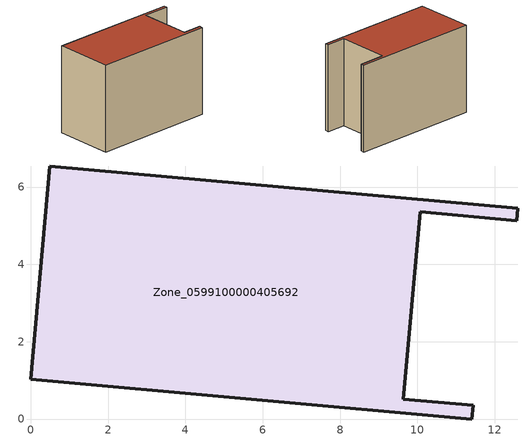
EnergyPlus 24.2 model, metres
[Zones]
Zone_0599100000405692
 floor ground (C_G): 0,1.03 0.5,6.54 12.6,5.45 12.57,5.13 10.07,5.36 9.64,0.51 11.44,0.35 11.41,0 z0
 wall outside (C_F): 0.5,6.54 0,1.03 11.41,0 11.44,0.35 9.64,0.51 10.07,5.36 12.57,5.13 12.6,5.45 0.5,6.54 z0:8.19
 roof outside (C_R): 12.6,5.45 0.5,6.54 0,1.03 11.41,0 11.44,0.35 9.64,0.51 10.07,5.36 12.57,5.13 z8.19
[BUILDING]
Pand.0599100000405692: North Axis=0; Terrain=City; Loads Convergence Tolerance Value=0.04; Temperature Convergence Tolerance Value=0.4; Solar Distribution=FullExterior; Maximum Number of Warmup Days=25; Minimum Number of Warmup Days=1
[Site:Location]
Rotterdam.The.Hague.AP_ZH_NLD Design_Conditions: Latitude=51.96; Longitude=4.45; Time Zone=1; Elevation=-4.5
[SITE:GROUNDTEMPERATURE:BUILDINGSURFACE]
18, 18, 18, 18, 18, 18, 18, 18, 18, 18, 18, 18
[MATERIAL] Thermal Absorptance=0.9; Solar Absorptance=0.7; Visible Absorptance=0.7
Name | Roughness | Thickness | Conductivity | Density | Specific Heat
G.TI.1992-2005 | MediumSmooth | 0.15 | 0.06 | 540 | 1210
F.TI.1992-2005 | Rough | 0.3 | 0.12 | 1920 | 840
R.TI.1992-2005 | MediumRough | 0.2 | 0.08 | 1500 | 1000
[CONSTRUCTION]
C_G: G.TI.1992-2005
C_F: F.TI.1992-2005
C_R: R.TI.1992-2005
[ZONE]
Zone_0599100000405692: Type=1; Multiplier=1; Ceiling Height=Autocalculate; Volume=Autocalculate; Floor Area=autocalculate; Part of Total Floor Area=Yes
[ZONEINFILTRATION:DESIGNFLOWRATE]
Infil_Zone_0599100000405692: Zone or ZoneList or Space or SpaceList=Zone_0599100000405692; Schedule=AlwaysOn; Design Flow Rate Calculation Method=Flow/Area; Flow Rate per Floor Area=0.0015; Constant Term Coefficient=1; Temperature Term Coefficient=0; Velocity Term Coefficient=0; Velocity Squared Term Coefficient=0
[HVACTEMPLATE:ZONE:IDEALLOADSAIRSYSTEM]
Zone_0599100000405692: Maximum Heating Supply Air Temperature=50; Minimum Cooling Supply Air Temperature=13; Maximum Heating Supply Air Humidity Ratio=0.0156; Minimum Cooling Supply Air Humidity Ratio=0.0077; Heating Limit=NoLimit; Cooling Limit=NoLimit; Dehumidification Control Type=ConstantSensibleHeatRatio; Cooling Sensible Heat Ratio=0.7; Dehumidification Setpoint=60; Humidification Control Type=None; Humidification Setpoint=30; Outdoor Air Method=None; Outdoor Air Flow Rate per Person=0.00944; Outdoor Air Flow Rate per Zone Floor Area=0; Outdoor Air Flow Rate per Zone=0; Demand Controlled Ventilation Type=None; Outdoor Air Economizer Type=NoEconomizer; Heat Recovery Type=None; Sensible Heat Recovery Effectiveness=0.7; Latent Heat Recovery Effectiveness=0.65
[ZONECONTROL:THERMOSTAT]
ThermostatControl_Zone_0599100000405692: Zone or ZoneList=Zone_0599100000405692; Control Type Schedule=DualSetpointControlType; Control 1=Thermostat_Zone_0599100000405692; Temperature Difference Between Cutout And Setpoint=0
[THERMOSTATSETPOINT:DUALSETPOINT]
Thermostat_Zone_0599100000405692: Heating Setpoint Temperature Schedule=HeatingSetpoint_Zone_0599100000405692; Cooling Setpoint Temperature Schedule=CoolingSetpoint_Zone_0599100000405692
[SCHEDULE:COMPACT]
HeatingSetpoint_Zone_0599100000405692: Through: 12/31, For: AllDays, Until: 24:00, 21
CoolingSetpoint_Zone_0599100000405692: Through: 12/31, For: AllDays, Until: 24:00, 24
DualSetpointControlType: Through: 12/31, For: AllDays, Until: 24:00, 4
AlwaysOn: Through: 12/31, For: AllDays, Until: 24:00, 1
